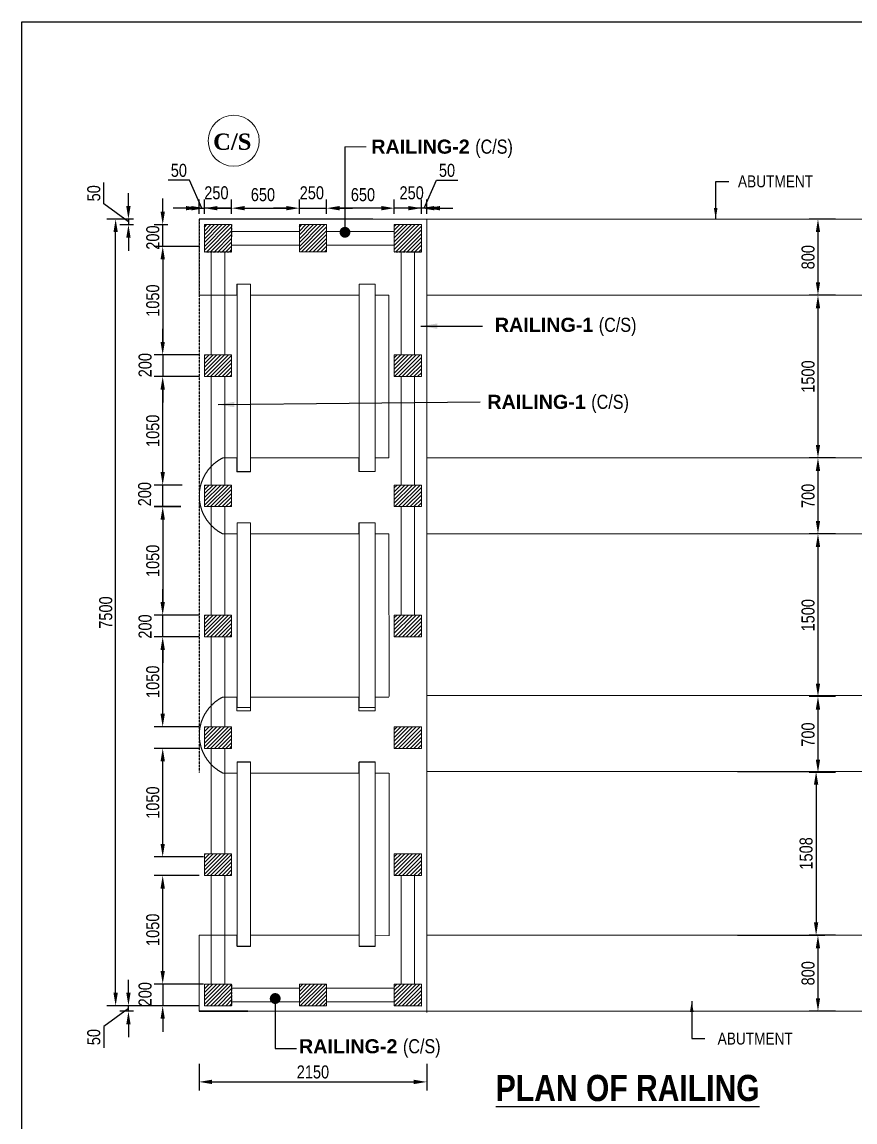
# Model space of a CAD drawing. Extents: x -119161 to 3778985, y -614964 to -70183.
# Drawn here: x 3561659 to 3569338, y -270957 to -260818 of the extents above; entities that cross this region are included whole.
import ezdxf

# ---------------------------------------------------------------- set-up
doc = ezdxf.new("R2010")
doc.units = 0
doc.header["$MEASUREMENT"] = 0
doc.linetypes.add('DASHED', pattern=[0.75, 0.5, -0.25])
doc.linetypes.add('DASHED2', pattern=[9.525, 6.35, -3.175])
doc.layers.get('0').update_dxf_attribs({"linetype": 'CONTINUOUS'})
doc.layers.get('DEFPOINTS').update_dxf_attribs({"linetype": 'CONTINUOUS'})
for name, color, linetype, lineweight in [('Dim', 7, 'CONTINUOUS', 9), ('Dimension', 8, 'CONTINUOUS', 18), ('line2', 3, 'CONTINUOUS', 30), ('Railing', 8, 'CONTINUOUS', 0)]:
    doc.layers.add(name, color=color, linetype=linetype, lineweight=lineweight)
for name, color, linetype in [('DOTTED', 240, 'DASHED2'), ('LINE', 7, 'CONTINUOUS'), ('TEXT', 10, 'CONTINUOUS')]:
    doc.layers.add(name, color=color, linetype=linetype)
doc.styles.add('1-2', font='arial.ttf')
doc.styles.add('ARIAL', font='ARIALN.TTF')
doc.styles.add('DIM', font='isocp3.shx')
doc.styles.add('SH-T2', font='arial.ttf', dxfattribs={"width": 0.8})
doc.styles.add('style1', font='times.ttf')
doc.styles.add('text', font='ARIALN.TTF', dxfattribs={"height": 1.6})
doc.dimstyles.new('dim_50', dxfattribs={"dimtxt": 100, "dimasz": 100, "dimexe": 50, "dimexo": 30, "dimgap": 30, "dimtad": 1, "dimdec": 0, "dimzin": 0, "dimdsep": 46, "dimtxsty": 'DIM', "dimcen": 0.09, "dimclrd": 5, "dimclre": 5, "dimclrt": 7, "dimadec": 0, "dimazin": 0, "dimtfac": 1, "dimtdec": 0, "dimtmove": 0, "dimatfit": 3, "dimfxl": 1, "dimtolj": 1, "dimtzin": 0, "dimarcsym": 1})
doc.dimstyles.get("Standard").update_dxf_attribs({"dimtxt": 75, "dimasz": 75, "dimexe": 60, "dimexo": 60, "dimgap": 100, "dimtad": 1, "dimdec": 0, "dimzin": 0, "dimdsep": 46, "dimtxsty": 'style1', "dimcen": 0.09, "dimclrd": 5, "dimclre": 5, "dimadec": 0, "dimazin": 0, "dimtfac": 1, "dimtdec": 0, "dimtofl": 0, "dimtmove": 0, "dimatfit": 3, "dimfxl": 1, "dimtolj": 1, "dimtzin": 0, "dimarcsym": 0})
pattern_1 = [(45, (3563340.938, -265060.954), (-17.67767, 17.67767), [])]
pattern_2 = [(45, (3563340.97, -264035.935), (-17.67767, 17.67767), [])]
pattern_3 = [(45, (3563340.97, -265235.768), (-17.67767, 17.67767), [])]
pattern_4 = [(45, (3563340.938, -268635.954), (-17.67767, 17.67767), [])]
pattern_5 = [(45, (3563340.97, -266434.59), (-17.67767, 17.67767), [])]
pattern_6 = [(45, (3563340.97, -267464.202), (-17.67767, 17.67767), [])]

# ---------------------------------------------------------------- blocks, each defined once
blk = doc.blocks.new('*D803')
at = {"layer": 'DEFPOINTS', "color": 0, "lineweight": -2}
for p in [(3569209, -262635), (3568997, -263336), (3569209, -263336)]:
    blk.add_point(p, dxfattribs=at)
at = {"layer": 'LINE', "color": 5, "lineweight": -2}
for p, q in [((3569159, -262635), (3568917, -262635)), ((3568997, -262755), (3568997, -263216)), ((3569159, -263336), (3568917, -263336))]:
    blk.add_line(p, q, dxfattribs=at)
for points in [[(3568977, -262755), (3569017, -262755), (3568997, -262635)], [(3568977, -263216), (3569017, -263216), (3568997, -263336)]]:
    blk.add_solid(points, dxfattribs=at)
at = {"layer": 'LINE', "color": 7, "insert": (3568906, -262986), "char_height": 120, "attachment_point": 5, "rotation": 90, "style": 'SH-T2'}
blk.add_mtext('\\A1;800', dxfattribs=at)
blk = doc.blocks.new('*D804')
at = {"layer": 'DEFPOINTS', "color": 0, "lineweight": -2}
for p in [(3569209, -263336), (3568997, -264836), (3569209, -264836)]:
    blk.add_point(p, dxfattribs=at)
at = {"layer": 'LINE', "color": 5, "lineweight": -2}
for p, q in [((3569159, -263336), (3568917, -263336)), ((3568997, -263456), (3568997, -264716)), ((3569159, -264836), (3568917, -264836))]:
    blk.add_line(p, q, dxfattribs=at)
for points in [[(3568977, -263456), (3569017, -263456), (3568997, -263336)], [(3568977, -264716), (3569017, -264716), (3568997, -264836)]]:
    blk.add_solid(points, dxfattribs=at)
at = {"layer": 'LINE', "color": 7, "insert": (3568906, -264086), "char_height": 120, "attachment_point": 5, "rotation": 90, "style": 'SH-T2'}
blk.add_mtext('\\A1;1500', dxfattribs=at)
blk = doc.blocks.new('*D805')
at = {"layer": 'DEFPOINTS', "color": 0, "lineweight": -2}
for p in [(3569209, -264836), (3568997, -265536), (3569209, -265536)]:
    blk.add_point(p, dxfattribs=at)
at = {"layer": 'LINE', "color": 5, "lineweight": -2}
for p, q in [((3569159, -264836), (3568917, -264836)), ((3568997, -264956), (3568997, -265416)), ((3569159, -265536), (3568917, -265536))]:
    blk.add_line(p, q, dxfattribs=at)
for points in [[(3568977, -264956), (3569017, -264956), (3568997, -264836)], [(3568977, -265416), (3569017, -265416), (3568997, -265536)]]:
    blk.add_solid(points, dxfattribs=at)
at = {"layer": 'LINE', "color": 7, "insert": (3568906, -265186), "char_height": 120, "attachment_point": 5, "rotation": 90, "style": 'SH-T2'}
blk.add_mtext('\\A1;700', dxfattribs=at)
blk = doc.blocks.new('*D806')
at = {"layer": 'DEFPOINTS', "color": 0, "lineweight": -2}
for p in [(3569209, -265536), (3568997, -267036), (3569209, -267036)]:
    blk.add_point(p, dxfattribs=at)
at = {"layer": 'LINE', "color": 5, "lineweight": -2}
for p, q in [((3569159, -265536), (3568917, -265536)), ((3568997, -265656), (3568997, -266916)), ((3569159, -267036), (3568917, -267036))]:
    blk.add_line(p, q, dxfattribs=at)
for points in [[(3568977, -265656), (3569017, -265656), (3568997, -265536)], [(3568977, -266916), (3569017, -266916), (3568997, -267036)]]:
    blk.add_solid(points, dxfattribs=at)
at = {"layer": 'LINE', "color": 7, "insert": (3568906, -266286), "char_height": 120, "attachment_point": 5, "rotation": 90, "style": 'SH-T2'}
blk.add_mtext('\\A1;1500', dxfattribs=at)
blk = doc.blocks.new('*D807')
at = {"layer": 'DEFPOINTS', "color": 0, "lineweight": -2}
for p in [(3569209, -267036), (3568997, -267736), (3569209, -267736)]:
    blk.add_point(p, dxfattribs=at)
at = {"layer": 'LINE', "color": 5, "lineweight": -2}
for p, q in [((3569159, -267036), (3568917, -267036)), ((3568997, -267156), (3568997, -267616)), ((3569159, -267736), (3568917, -267736))]:
    blk.add_line(p, q, dxfattribs=at)
for points in [[(3568977, -267156), (3569017, -267156), (3568997, -267036)], [(3568977, -267616), (3569017, -267616), (3568997, -267736)]]:
    blk.add_solid(points, dxfattribs=at)
at = {"layer": 'LINE', "color": 7, "insert": (3568906, -267386), "char_height": 120, "attachment_point": 5, "rotation": 90, "style": 'SH-T2'}
blk.add_mtext('\\A1;700', dxfattribs=at)
blk = doc.blocks.new('_Dot')
at = {"color": 0, "linetype": 'ByBlock', "lineweight": -2}
blk.add_line((-0.5, 0), (-1, 0), dxfattribs=at)
at = {"color": 0, "linetype": 'ByBlock', "const_width": 0.5}
blk.add_lwpolyline([(-0.25, 0, 1), (0.25, 0, 1)], format="xyb", close=True, dxfattribs=at)
blk = doc.blocks.new('*D808')
at = {"layer": 'DEFPOINTS', "color": 0, "lineweight": -2}
for p in [(3562956, -264086), (3563341, -264086), (3563174, -265086)]:
    blk.add_point(p, dxfattribs=at)
at = {"layer": 'LINE', "color": 5, "lineweight": -2}
for p, q in [((3563291, -264086), (3562876, -264086)), ((3562956, -264966), (3562956, -264206)), ((3563124, -265086), (3562876, -265086))]:
    blk.add_line(p, q, dxfattribs=at)
for points in [[(3562936, -264206), (3562976, -264206), (3562956, -264086)], [(3562936, -264966), (3562976, -264966), (3562956, -265086)]]:
    blk.add_solid(points, dxfattribs=at)
at = {"layer": 'LINE', "color": 7, "insert": (3562865, -264586), "char_height": 120, "attachment_point": 5, "rotation": 90, "style": 'SH-T2'}
blk.add_mtext('\\A1;1050', dxfattribs=at)
blk = doc.blocks.new('*D809')
at = {"layer": 'DEFPOINTS', "color": 0, "lineweight": -2}
for p in [(3562640, -262686), (3562737, -262635), (3562737, -262686)]:
    blk.add_point(p, dxfattribs=at)
at = {"layer": 'LINE', "color": 5, "lineweight": -2}
for p, q in [((3562413, -262495), (3562413, -262298)), ((3562640, -262515), (3562640, -262395)), ((3562640, -262660), (3562413, -262495)), ((3562687, -262635), (3562560, -262635)), ((3562687, -262686), (3562560, -262686)), ((3562640, -262635), (3562640, -262686)), ((3562640, -262635), (3562640, -262686)), ((3562640, -262806), (3562640, -262926))]:
    blk.add_line(p, q, dxfattribs=at)
for points in [[(3562620, -262515), (3562660, -262515), (3562640, -262635)], [(3562620, -262806), (3562660, -262806), (3562640, -262686)]]:
    blk.add_solid(points, dxfattribs=at)
at = {"layer": 'LINE', "color": 7, "insert": (3562321, -262397), "char_height": 120, "attachment_point": 5, "rotation": 90, "style": 'SH-T2'}
blk.add_mtext('\\A1;50', dxfattribs=at)
blk = doc.blocks.new('*D810')
at = {"layer": 'DEFPOINTS', "color": 0, "lineweight": -2}
for p in [(3562956, -265086), (3563185, -265086), (3563173, -265286)]:
    blk.add_point(p, dxfattribs=at)
at = {"layer": 'LINE', "color": 5, "lineweight": -2}
for p, q in [((3562956, -264966), (3562956, -264846)), ((3563135, -265086), (3562876, -265086)), ((3562956, -265286), (3562956, -265086)), ((3563123, -265286), (3562876, -265286)), ((3562956, -265406), (3562956, -265526))]:
    blk.add_line(p, q, dxfattribs=at)
for points in [[(3562936, -264966), (3562976, -264966), (3562956, -265086)], [(3562936, -265406), (3562976, -265406), (3562956, -265286)]]:
    blk.add_solid(points, dxfattribs=at)
at = {"layer": 'LINE', "color": 7, "insert": (3562790, -265170), "char_height": 120, "attachment_point": 5, "rotation": 90, "style": 'SH-T2'}
blk.add_mtext('\\A1;200', dxfattribs=at)
blk = doc.blocks.new('*D811')
at = {"layer": 'DEFPOINTS', "color": 0, "lineweight": -2}
for p in [(3563341, -262886), (3562956, -263886), (3563341, -263886)]:
    blk.add_point(p, dxfattribs=at)
at = {"layer": 'LINE', "color": 5, "lineweight": -2}
for p, q in [((3563291, -262886), (3562876, -262886)), ((3562956, -263006), (3562956, -263766)), ((3563291, -263886), (3562876, -263886))]:
    blk.add_line(p, q, dxfattribs=at)
for points in [[(3562936, -263006), (3562976, -263006), (3562956, -262886)], [(3562936, -263766), (3562976, -263766), (3562956, -263886)]]:
    blk.add_solid(points, dxfattribs=at)
at = {"layer": 'LINE', "color": 7, "insert": (3562865, -263386), "char_height": 120, "attachment_point": 5, "rotation": 90, "style": 'SH-T2'}
blk.add_mtext('\\A1;1050', dxfattribs=at)
blk = doc.blocks.new('*D855')
at = {"layer": 'DEFPOINTS', "color": 0, "lineweight": -2}
for p in [(3563291, -270370), (3565391, -270370), (3565391, -270587)]:
    blk.add_point(p, dxfattribs=at)
at = {"layer": 'LINE', "color": 5, "lineweight": -2}
for p, q in [((3563291, -270420), (3563291, -270667)), ((3565391, -270420), (3565391, -270667)), ((3563411, -270587), (3565271, -270587))]:
    blk.add_line(p, q, dxfattribs=at)
for points in [[(3563411, -270567), (3563411, -270607), (3563291, -270587)], [(3565271, -270567), (3565271, -270607), (3565391, -270587)]]:
    blk.add_solid(points, dxfattribs=at)
at = {"layer": 'LINE', "color": 7, "insert": (3564341, -270496), "char_height": 120, "attachment_point": 5, "style": 'SH-T2'}
blk.add_mtext('\\A1;2150', dxfattribs=at)
blk = doc.blocks.new('*D863')
at = {"layer": 'DEFPOINTS', "color": 0, "lineweight": -2}
for p in [(3563341, -262534), (3563291, -262636), (3563341, -262635)]:
    blk.add_point(p, dxfattribs=at)
at = {"layer": 'LINE', "color": 5, "lineweight": -2}
for p, q in [((3563203, -262277), (3563006, -262277)), ((3563316, -262534), (3563203, -262277)), ((3563291, -262586), (3563291, -262454)), ((3563341, -262585), (3563341, -262454)), ((3563171, -262534), (3563051, -262534)), ((3563291, -262534), (3563341, -262534)), ((3563291, -262534), (3563341, -262534)), ((3563461, -262534), (3563581, -262534))]:
    blk.add_line(p, q, dxfattribs=at)
for points in [[(3563171, -262514), (3563171, -262554), (3563291, -262534)], [(3563461, -262514), (3563461, -262554), (3563341, -262534)]]:
    blk.add_solid(points, dxfattribs=at)
at = {"layer": 'LINE', "color": 7, "insert": (3563105, -262186), "char_height": 120, "attachment_point": 5, "style": 'SH-T2'}
blk.add_mtext('\\A1;50', dxfattribs=at)
blk = doc.blocks.new('*D864')
at = {"layer": 'DEFPOINTS', "color": 0, "lineweight": -2}
for p in [(3563173, -263886), (3562956, -264086), (3563185, -264086)]:
    blk.add_point(p, dxfattribs=at)
at = {"layer": 'LINE', "color": 5, "lineweight": -2}
for p, q in [((3562956, -263766), (3562956, -263646)), ((3563123, -263886), (3562876, -263886)), ((3562956, -263886), (3562956, -264086)), ((3563135, -264086), (3562876, -264086)), ((3562956, -264206), (3562956, -264326))]:
    blk.add_line(p, q, dxfattribs=at)
for points in [[(3562936, -263766), (3562976, -263766), (3562956, -263886)], [(3562936, -264206), (3562976, -264206), (3562956, -264086)]]:
    blk.add_solid(points, dxfattribs=at)
at = {"layer": 'LINE', "color": 7, "insert": (3562794, -263981), "char_height": 120, "attachment_point": 5, "rotation": 90, "style": 'SH-T2'}
blk.add_mtext('\\A1;200', dxfattribs=at)
blk = doc.blocks.new('*D865')
at = {"layer": 'DEFPOINTS', "color": 0, "lineweight": -2}
for p in [(3563174, -265285), (3562956, -266285), (3563341, -266285)]:
    blk.add_point(p, dxfattribs=at)
at = {"layer": 'LINE', "color": 5, "lineweight": -2}
for p, q in [((3563124, -265285), (3562876, -265285)), ((3562956, -265405), (3562956, -266165)), ((3563291, -266285), (3562876, -266285))]:
    blk.add_line(p, q, dxfattribs=at)
for points in [[(3562936, -265405), (3562976, -265405), (3562956, -265285)], [(3562936, -266165), (3562976, -266165), (3562956, -266285)]]:
    blk.add_solid(points, dxfattribs=at)
at = {"layer": 'LINE', "color": 7, "insert": (3562865, -265785), "char_height": 120, "attachment_point": 5, "rotation": 90, "style": 'SH-T2'}
blk.add_mtext('\\A1;1050', dxfattribs=at)
blk = doc.blocks.new('*D866')
at = {"layer": 'DEFPOINTS', "color": 0, "lineweight": -2}
for p in [(3562956, -268685), (3563341, -268685), (3563382, -269685)]:
    blk.add_point(p, dxfattribs=at)
at = {"layer": 'LINE', "color": 5, "lineweight": -2}
for p, q in [((3563291, -268685), (3562876, -268685)), ((3562956, -269565), (3562956, -268805)), ((3563332, -269685), (3562876, -269685))]:
    blk.add_line(p, q, dxfattribs=at)
for points in [[(3562936, -268805), (3562976, -268805), (3562956, -268685)], [(3562936, -269565), (3562976, -269565), (3562956, -269685)]]:
    blk.add_solid(points, dxfattribs=at)
at = {"layer": 'LINE', "color": 7, "insert": (3562865, -269185), "char_height": 120, "attachment_point": 5, "rotation": 90, "style": 'SH-T2'}
blk.add_mtext('\\A1;1050', dxfattribs=at)
blk = doc.blocks.new('*D867')
at = {"layer": 'DEFPOINTS', "color": 0, "lineweight": -2}
for p in [(3562956, -266285), (3563185, -266285), (3563173, -266485)]:
    blk.add_point(p, dxfattribs=at)
at = {"layer": 'LINE', "color": 5, "lineweight": -2}
for p, q in [((3562956, -266165), (3562956, -266045)), ((3563135, -266285), (3562876, -266285)), ((3562956, -266485), (3562956, -266285)), ((3563123, -266485), (3562876, -266485)), ((3562956, -266605), (3562956, -266725))]:
    blk.add_line(p, q, dxfattribs=at)
for points in [[(3562936, -266165), (3562976, -266165), (3562956, -266285)], [(3562936, -266605), (3562976, -266605), (3562956, -266485)]]:
    blk.add_solid(points, dxfattribs=at)
at = {"layer": 'LINE', "color": 7, "insert": (3562794, -266390), "char_height": 120, "attachment_point": 5, "rotation": 90, "style": 'SH-T2'}
blk.add_mtext('\\A1;200', dxfattribs=at)
blk = doc.blocks.new('*D868')
at = {"layer": 'DEFPOINTS', "color": 0, "lineweight": -2}
for p in [(3562640, -269885), (3562737, -269885), (3562737, -269936)]:
    blk.add_point(p, dxfattribs=at)
at = {"layer": 'LINE', "color": 5, "lineweight": -2}
for p, q in [((3562640, -269765), (3562640, -269645)), ((3562687, -269885), (3562560, -269885)), ((3562640, -269936), (3562640, -269885)), ((3562640, -269936), (3562640, -269885)), ((3562640, -269910), (3562413, -270076)), ((3562687, -269936), (3562560, -269936)), ((3562413, -270076), (3562413, -270273)), ((3562640, -270056), (3562640, -270176))]:
    blk.add_line(p, q, dxfattribs=at)
for points in [[(3562620, -269765), (3562660, -269765), (3562640, -269885)], [(3562620, -270056), (3562660, -270056), (3562640, -269936)]]:
    blk.add_solid(points, dxfattribs=at)
at = {"layer": 'LINE', "color": 7, "insert": (3562321, -270174), "char_height": 120, "attachment_point": 5, "rotation": 90, "style": 'SH-T2'}
blk.add_mtext('\\A1;50', dxfattribs=at)
blk = doc.blocks.new('*D869')
at = {"layer": 'DEFPOINTS', "color": 0, "lineweight": -2}
for p in [(3563341, -262534), (3563341, -262635), (3563591, -262636)]:
    blk.add_point(p, dxfattribs=at)
at = {"layer": 'LINE', "color": 5, "lineweight": -2}
for p, q in [((3563341, -262585), (3563341, -262454)), ((3563591, -262586), (3563591, -262454)), ((3563221, -262534), (3563101, -262534)), ((3563591, -262534), (3563341, -262534)), ((3563711, -262534), (3563831, -262534))]:
    blk.add_line(p, q, dxfattribs=at)
for points in [[(3563221, -262514), (3563221, -262554), (3563341, -262534)], [(3563711, -262514), (3563711, -262554), (3563591, -262534)]]:
    blk.add_solid(points, dxfattribs=at)
at = {"layer": 'LINE', "color": 7, "insert": (3563451, -262393), "char_height": 120, "attachment_point": 5, "style": 'SH-T2'}
blk.add_mtext('\\A1;250', dxfattribs=at)
blk = doc.blocks.new('*D870')
at = {"layer": 'DEFPOINTS', "color": 0, "lineweight": -2}
for p in [(3564216, -262534), (3563591, -262636), (3564216, -262636)]:
    blk.add_point(p, dxfattribs=at)
at = {"layer": 'LINE', "color": 5, "lineweight": -2}
for p, q in [((3563591, -262586), (3563591, -262454)), ((3564216, -262586), (3564216, -262454)), ((3563711, -262534), (3564096, -262534))]:
    blk.add_line(p, q, dxfattribs=at)
for points in [[(3563711, -262514), (3563711, -262554), (3563591, -262534)], [(3564096, -262514), (3564096, -262554), (3564216, -262534)]]:
    blk.add_solid(points, dxfattribs=at)
at = {"layer": 'LINE', "color": 7, "insert": (3563880, -262410), "char_height": 120, "attachment_point": 5, "style": 'SH-T2'}
blk.add_mtext('\\A1;650', dxfattribs=at)
blk = doc.blocks.new('*D871')
at = {"layer": 'DEFPOINTS', "color": 0, "lineweight": -2}
for p in [(3564466, -262534), (3564216, -262636), (3564466, -262636)]:
    blk.add_point(p, dxfattribs=at)
at = {"layer": 'LINE', "color": 5, "lineweight": -2}
for p, q in [((3564216, -262586), (3564216, -262454)), ((3564466, -262586), (3564466, -262454)), ((3564096, -262534), (3563976, -262534)), ((3564216, -262534), (3564466, -262534)), ((3564586, -262534), (3564706, -262534))]:
    blk.add_line(p, q, dxfattribs=at)
for points in [[(3564096, -262514), (3564096, -262554), (3564216, -262534)], [(3564586, -262514), (3564586, -262554), (3564466, -262534)]]:
    blk.add_solid(points, dxfattribs=at)
at = {"layer": 'LINE', "color": 7, "insert": (3564331, -262393), "char_height": 120, "attachment_point": 5, "style": 'SH-T2'}
blk.add_mtext('\\A1;250', dxfattribs=at)
blk = doc.blocks.new('*D872')
at = {"layer": 'DEFPOINTS', "color": 0, "lineweight": -2}
for p in [(3564466, -262534), (3564466, -262635), (3565091, -262636)]:
    blk.add_point(p, dxfattribs=at)
at = {"layer": 'LINE', "color": 5, "lineweight": -2}
for p, q in [((3564466, -262585), (3564466, -262454)), ((3565091, -262586), (3565091, -262454)), ((3564971, -262534), (3564586, -262534))]:
    blk.add_line(p, q, dxfattribs=at)
for points in [[(3564586, -262514), (3564586, -262554), (3564466, -262534)], [(3564971, -262514), (3564971, -262554), (3565091, -262534)]]:
    blk.add_solid(points, dxfattribs=at)
at = {"layer": 'LINE', "color": 7, "insert": (3564802, -262410), "char_height": 120, "attachment_point": 5, "style": 'SH-T2'}
blk.add_mtext('\\A1;650', dxfattribs=at)
blk = doc.blocks.new('*D873')
at = {"layer": 'DEFPOINTS', "color": 0, "lineweight": -2}
for p in [(3565091, -262534), (3565091, -262636), (3565341, -262636)]:
    blk.add_point(p, dxfattribs=at)
at = {"layer": 'LINE', "color": 5, "lineweight": -2}
for p, q in [((3565091, -262586), (3565091, -262454)), ((3565341, -262586), (3565341, -262454)), ((3564971, -262534), (3564851, -262534)), ((3565341, -262534), (3565091, -262534)), ((3565461, -262534), (3565581, -262534))]:
    blk.add_line(p, q, dxfattribs=at)
for points in [[(3564971, -262514), (3564971, -262554), (3565091, -262534)], [(3565461, -262514), (3565461, -262554), (3565341, -262534)]]:
    blk.add_solid(points, dxfattribs=at)
at = {"layer": 'LINE', "color": 7, "insert": (3565251, -262393), "char_height": 120, "attachment_point": 5, "style": 'SH-T2'}
blk.add_mtext('\\A1;250', dxfattribs=at)
blk = doc.blocks.new('*D874')
at = {"layer": 'DEFPOINTS', "color": 0, "lineweight": -2}
for p in [(3565341, -262534), (3565341, -262635), (3565391, -262636)]:
    blk.add_point(p, dxfattribs=at)
at = {"layer": 'LINE', "color": 5, "lineweight": -2}
for p, q in [((3565366, -262534), (3565479, -262277)), ((3565479, -262277), (3565676, -262277)), ((3565341, -262585), (3565341, -262454)), ((3565391, -262586), (3565391, -262454)), ((3565221, -262534), (3565101, -262534)), ((3565391, -262534), (3565341, -262534)), ((3565391, -262534), (3565341, -262534)), ((3565511, -262534), (3565631, -262534))]:
    blk.add_line(p, q, dxfattribs=at)
for points in [[(3565221, -262514), (3565221, -262554), (3565341, -262534)], [(3565511, -262514), (3565511, -262554), (3565391, -262534)]]:
    blk.add_solid(points, dxfattribs=at)
at = {"layer": 'LINE', "color": 7, "insert": (3565577, -262186), "char_height": 120, "attachment_point": 5, "style": 'SH-T2'}
blk.add_mtext('\\A1;50', dxfattribs=at)
blk = doc.blocks.new('*D889')
at = {"layer": 'DEFPOINTS', "color": 0, "lineweight": -2}
for p in [(3562956, -262686), (3563053, -262686), (3563053, -262886)]:
    blk.add_point(p, dxfattribs=at)
at = {"layer": 'LINE', "color": 5, "lineweight": -2}
for p, q in [((3562956, -262566), (3562956, -262446)), ((3563003, -262686), (3562876, -262686)), ((3562956, -262886), (3562956, -262686)), ((3563003, -262886), (3562876, -262886)), ((3562956, -263006), (3562956, -263126))]:
    blk.add_line(p, q, dxfattribs=at)
for points in [[(3562936, -262566), (3562976, -262566), (3562956, -262686)], [(3562936, -263006), (3562976, -263006), (3562956, -262886)]]:
    blk.add_solid(points, dxfattribs=at)
at = {"layer": 'LINE', "color": 7, "insert": (3562865, -262805), "char_height": 120, "attachment_point": 5, "rotation": 90, "style": 'SH-T2'}
blk.add_mtext('\\A1;200', dxfattribs=at)
blk = doc.blocks.new('*D890')
at = {"layer": 'DEFPOINTS', "color": 0, "lineweight": -2}
for p in [(3563173, -269685), (3562956, -269885), (3563185, -269885)]:
    blk.add_point(p, dxfattribs=at)
at = {"layer": 'LINE', "color": 5, "lineweight": -2}
for p, q in [((3562956, -269565), (3562956, -269445)), ((3563123, -269685), (3562876, -269685)), ((3562956, -269685), (3562956, -269885)), ((3563135, -269885), (3562876, -269885)), ((3562956, -270005), (3562956, -270125))]:
    blk.add_line(p, q, dxfattribs=at)
for points in [[(3562936, -269565), (3562976, -269565), (3562956, -269685)], [(3562936, -270005), (3562976, -270005), (3562956, -269885)]]:
    blk.add_solid(points, dxfattribs=at)
at = {"layer": 'LINE', "color": 7, "insert": (3562794, -269779), "char_height": 120, "attachment_point": 5, "rotation": 90, "style": 'SH-T2'}
blk.add_mtext('\\A1;200', dxfattribs=at)
blk = doc.blocks.new('*D894')
at = {"layer": 'DEFPOINTS', "color": 0, "lineweight": -2}
for p in [(3562522, -262635), (3562640, -262635), (3563341, -269886)]:
    blk.add_point(p, dxfattribs=at)
at = {"layer": 'LINE', "color": 5, "lineweight": -2}
for p, q in [((3562590, -262635), (3562442, -262635)), ((3562522, -269766), (3562522, -262755)), ((3563291, -269886), (3562442, -269886))]:
    blk.add_line(p, q, dxfattribs=at)
for points in [[(3562502, -262755), (3562542, -262755), (3562522, -262635)], [(3562502, -269766), (3562542, -269766), (3562522, -269886)]]:
    blk.add_solid(points, dxfattribs=at)
at = {"layer": 'LINE', "color": 7, "insert": (3562431, -266261), "char_height": 120, "attachment_point": 5, "rotation": 90, "style": 'SH-T2'}
blk.add_mtext('\\A1;7500', dxfattribs=at)
blk = doc.blocks.new('*D895')
at = {"layer": 'DEFPOINTS', "color": 0, "lineweight": -2}
for p in [(3568204, -267727, 0), (3568204, -269236, 0), (3568980, -269236)]:
    blk.add_point(p, dxfattribs=at)
at = {"layer": 'LINE', "color": 5, "lineweight": -2}
for p, q in [((3568254, -267727), (3569060, -267727)), ((3568980, -267847), (3568980, -269116)), ((3568254, -269236), (3569060, -269236))]:
    blk.add_line(p, q, dxfattribs=at)
for points in [[(3568960, -267847), (3569000, -267847), (3568980, -267727)], [(3568960, -269116), (3569000, -269116), (3568980, -269236)]]:
    blk.add_solid(points, dxfattribs=at)
at = {"layer": 'LINE', "color": 7, "insert": (3568888, -268481), "char_height": 120, "attachment_point": 5, "rotation": 90, "style": 'SH-T2'}
blk.add_mtext('\\A1;1508', dxfattribs=at)
blk = doc.blocks.new('*D896')
at = {"layer": 'DEFPOINTS', "color": 0, "lineweight": -2}
for p in [(3562956, -267513), (3563341, -267513), (3563382, -268513)]:
    blk.add_point(p, dxfattribs=at)
at = {"layer": 'LINE', "color": 5, "lineweight": -2}
for p, q in [((3563291, -267513), (3562876, -267513)), ((3562956, -268393), (3562956, -267633)), ((3563332, -268513), (3562876, -268513))]:
    blk.add_line(p, q, dxfattribs=at)
for points in [[(3562936, -267633), (3562976, -267633), (3562956, -267513)], [(3562936, -268393), (3562976, -268393), (3562956, -268513)]]:
    blk.add_solid(points, dxfattribs=at)
at = {"layer": 'LINE', "color": 7, "insert": (3562865, -268013), "char_height": 120, "attachment_point": 5, "rotation": 90, "style": 'SH-T2'}
blk.add_mtext('\\A1;1050', dxfattribs=at)
blk = doc.blocks.new('*D897')
at = {"layer": 'DEFPOINTS', "color": 0, "lineweight": -2}
for p in [(3562956, -266484), (3563341, -266484), (3563341, -267314)]:
    blk.add_point(p, dxfattribs=at)
at = {"layer": 'LINE', "color": 5, "lineweight": -2}
for p, q in [((3563291, -266484), (3562876, -266484)), ((3562956, -267194), (3562956, -266604)), ((3563291, -267314), (3562876, -267314))]:
    blk.add_line(p, q, dxfattribs=at)
for points in [[(3562936, -266604), (3562976, -266604), (3562956, -266484)], [(3562936, -267194), (3562976, -267194), (3562956, -267314)]]:
    blk.add_solid(points, dxfattribs=at)
at = {"layer": 'LINE', "color": 7, "insert": (3562865, -266899), "char_height": 120, "attachment_point": 5, "rotation": 90, "style": 'SH-T2'}
blk.add_mtext('\\A1;1050', dxfattribs=at)
blk = doc.blocks.new('*D898')
at = {"layer": 'DEFPOINTS', "color": 0, "lineweight": -2}
for p in [(3569209, -269236), (3568997, -269936), (3569209, -269936)]:
    blk.add_point(p, dxfattribs=at)
at = {"layer": 'LINE', "color": 5, "lineweight": -2}
for p, q in [((3569159, -269236), (3568917, -269236)), ((3568997, -269356), (3568997, -269816)), ((3569159, -269936), (3568917, -269936))]:
    blk.add_line(p, q, dxfattribs=at)
for points in [[(3568977, -269356), (3569017, -269356), (3568997, -269236)], [(3568977, -269816), (3569017, -269816), (3568997, -269936)]]:
    blk.add_solid(points, dxfattribs=at)
at = {"layer": 'LINE', "color": 7, "insert": (3568906, -269586), "char_height": 120, "attachment_point": 5, "rotation": 90, "style": 'SH-T2'}
blk.add_mtext('\\A1;800', dxfattribs=at)

msp = doc.modelspace()

# ---------------------------------------------------------------- hatches: boundary and pattern name
at = {"layer": 'LINE'}
h = msp.add_hatch(dxfattribs=at)
h.set_pattern_fill('ANSI31', color=5, scale=200, style=0)
h.set_pattern_definition([(45, (3563365.97, -262860.935), (-17.6777, 17.6777), [])])
h.paths.add_polyline_path([(3563341, -262935.9), (3563591, -262935.9), (3563591, -262685.9), (3563341, -262685.9)])
h = msp.add_hatch(dxfattribs=at)
h.set_pattern_fill('ANSI31', color=5, scale=200, style=0)
h.set_pattern_definition([(45, (3564240.97, -262860.935), (-17.6777, 17.6777), [])])
h.paths.add_polyline_path([(3564216, -262935.9), (3564466, -262935.9), (3564466, -262685.9), (3564216, -262685.9)])
h = msp.add_hatch(dxfattribs=at)
h.set_pattern_fill('ANSI31', color=5, scale=200, style=0)
h.set_pattern_definition([(45, (3563340.97, -262860.935), (-17.67767, 17.67767), [])])
h.paths.add_polyline_path([(3565091, -262685.9), (3565091, -262935.9), (3565341, -262935.9), (3565341, -262685.9)])
h = msp.add_hatch(dxfattribs=at)
h.set_pattern_fill('ANSI31', color=5, scale=200, style=0)
h.set_pattern_definition(pattern_2)
h.paths.add_polyline_path([(3563591, -264085.9), (3563591, -263885.9), (3563341, -263885.9), (3563341, -264085.9)])
h = msp.add_hatch(dxfattribs=at)
h.set_pattern_fill('ANSI31', color=5, scale=200, style=0)
h.set_pattern_definition(pattern_2)
h.paths.add_polyline_path([(3565091, -263885.9), (3565091, -264085.9), (3565341, -264085.9), (3565341, -263885.9)])
h = msp.add_hatch(dxfattribs=at)
h.set_pattern_fill('ANSI31', color=5, scale=200, style=0)
h.set_pattern_definition(pattern_3)
h.paths.add_polyline_path([(3563591, -265284.8), (3563591, -265085.9), (3563341, -265085.9), (3563341, -265284.8)])
h = msp.add_hatch(dxfattribs=at)
h.set_pattern_fill('ANSI31', color=5, scale=200, style=0)
h.set_pattern_definition(pattern_3)
h.paths.add_polyline_path([(3565091, -265085.9), (3565091, -265284.8), (3565341, -265284.8), (3565341, -265085.9)])
h = msp.add_hatch(dxfattribs=at)
h.set_pattern_fill('ANSI31', color=5, scale=200, style=0)
h.set_pattern_definition(pattern_5)
h.paths.add_polyline_path([(3563591, -266483.6), (3563591, -266284.8), (3563341, -266284.8), (3563341, -266483.6)])
h = msp.add_hatch(dxfattribs=at)
h.set_pattern_fill('ANSI31', color=5, scale=200, style=0)
h.set_pattern_definition(pattern_5)
h.paths.add_polyline_path([(3565091, -266284.8), (3565091, -266483.6), (3565341, -266483.6), (3565341, -266284.8)])
h = msp.add_hatch(dxfattribs=at)
h.set_pattern_fill('ANSI31', color=5, scale=200, style=0)
h.set_pattern_definition(pattern_6)
h.paths.add_polyline_path([(3563591, -267513.2), (3563591, -267314.4), (3563341, -267314.4), (3563341, -267513.2)])
h = msp.add_hatch(dxfattribs=at)
h.set_pattern_fill('ANSI31', color=5, scale=200, style=0)
h.set_pattern_definition(pattern_6)
h.paths.add_polyline_path([(3565091, -267314.4), (3565091, -267513.2), (3565341, -267513.2), (3565341, -267314.4)])
h = msp.add_hatch(dxfattribs=at)
h.set_pattern_fill('ANSI31', color=5, scale=200, style=0)
h.set_pattern_definition(pattern_4)
h.paths.add_polyline_path([(3563590.9, -268684.8), (3563590.9, -268484.8), (3563340.9, -268484.8), (3563340.9, -268684.8)])
h = msp.add_hatch(dxfattribs=at)
h.set_pattern_fill('ANSI31', color=5, scale=200, style=0)
h.set_pattern_definition(pattern_4)
h.paths.add_polyline_path([(3565090.9, -268484.8), (3565090.9, -268684.8), (3565340.9, -268684.8), (3565340.9, -268484.8)])
h = msp.add_hatch(dxfattribs=at)
h.set_pattern_fill('ANSI31', color=5, scale=200, style=0)
h.set_pattern_definition(pattern_1)
h.paths.add_polyline_path([(3563590.9, -269885.6), (3563590.9, -269685.6), (3563340.9, -269685.6), (3563340.9, -269885.6)])
h = msp.add_hatch(dxfattribs=at)
h.set_pattern_fill('ANSI31', color=5, scale=200, style=0)
h.set_pattern_definition([(45, (3564240.938, -265060.954), (-17.67767, 17.67767), [])])
h.paths.add_polyline_path([(3564215.9, -269885.6), (3564465.9, -269885.6), (3564465.9, -269685.6), (3564215.9, -269685.6)])
h = msp.add_hatch(dxfattribs=at)
h.set_pattern_fill('ANSI31', color=5, scale=200, style=0)
h.set_pattern_definition(pattern_1)
h.paths.add_polyline_path([(3565090.9, -269685.6), (3565090.9, -269885.6), (3565340.9, -269885.6), (3565340.9, -269685.6)])

# ---------------------------------------------------------------- linework, layer by layer
at = {"color": 5, "linetype": 'DASHED'}
for p, q in [((3563291, -262635.9), (3563291.1, -267735.6)), ((3563591, -262685.9), (3563591, -262810.9)), ((3563341, -262935.9), (3563591, -262935.9)), ((3563341, -262935.9), (3563466, -262935.9)), ((3565091, -262935.9), (3565341, -262935.9)), ((3565216, -262935.9), (3565341, -262935.9)), ((3563590.9, -269685.6), (3563590.9, -269885.2))]:
    msp.add_line(p, q, dxfattribs=at)
at = {"color": 7, "elevation": 0}
msp.add_lwpolyline([(3564893.1, -262635.4), (3563291, -262635.4)], dxfattribs=at)
at = {"linetype": 'DASHED', "lineweight": 9, "ltscale": 3, "elevation": 0}
for points in [[(3563591, -262935.9), (3563341, -262935.9), (3563341, -262685.9), (3563591, -262685.9)], [(3564466, -262935.9), (3564216, -262935.9), (3564216, -262685.9), (3564466, -262685.9)], [(3565091, -262935.9), (3565341, -262935.9), (3565341, -262685.9), (3565091, -262685.9)], [(3563591, -264085.9), (3563341, -264085.9), (3563341, -263885.9), (3563591, -263885.9)], [(3565091, -264085.9), (3565341, -264085.9), (3565341, -263885.9), (3565091, -263885.9)], [(3563591, -265284.8), (3563341, -265284.8), (3563341, -265085.9), (3563591, -265085.9)], [(3565091, -265284.8), (3565341, -265284.8), (3565341, -265085.9), (3565091, -265085.9)], [(3563591, -266483.6), (3563341, -266483.6), (3563341, -266284.8), (3563591, -266284.8)], [(3565091, -266483.6), (3565341, -266483.6), (3565341, -266284.8), (3565091, -266284.8)], [(3563591, -267513.2), (3563341, -267513.2), (3563341, -267314.4), (3563591, -267314.4)], [(3565091, -267513.2), (3565341, -267513.2), (3565341, -267314.4), (3565091, -267314.4)], [(3563590.9, -268684.8), (3563340.9, -268684.8), (3563340.9, -268484.8), (3563590.9, -268484.8)], [(3565090.9, -268684.8), (3565340.9, -268684.8), (3565340.9, -268484.8), (3565090.9, -268484.8)], [(3563590.9, -269685.6), (3563340.9, -269685.6), (3563340.9, -269885.6), (3563590.9, -269885.6)], [(3564465.9, -269685.6), (3564215.9, -269685.6), (3564215.9, -269885.6), (3564465.9, -269885.6)], [(3565090.9, -269685.6), (3565340.9, -269685.6), (3565340.9, -269885.6), (3565090.9, -269885.6)]]:
    msp.add_lwpolyline(points, close=True, dxfattribs=at)
at = {"layer": 'Dim', "linetype": 'DASHED', "lineweight": 9, "ltscale": 3, "elevation": 0}
msp.add_lwpolyline([(3564636.3, -262656.3), (3564636.3, -261968.1), (3564832.7, -261968.1)], dxfattribs=at)
at = {"layer": 'Dim', "color": 7, "ltscale": 500, "elevation": 0}
for points in [[(3564216, -262748.4), (3563591, -262748.4)], [(3564466, -262748.4), (3565091, -262748.4)], [(3564216, -262873.4), (3563591, -262873.4)], [(3564466, -262873.4), (3565091, -262873.4)], [(3563403.5, -262935.9), (3563403.5, -263885.9)], [(3563528.5, -262935.9), (3563528.5, -263885.9)], [(3565153.5, -263885.9), (3565153.5, -262935.9)], [(3565278.5, -263885.9), (3565278.5, -262935.9)], [(3563403.5, -264085.9), (3563403.5, -265085.9)], [(3563528.5, -264085.9), (3563528.5, -265085.9)], [(3565153.5, -265085.9), (3565153.5, -264085.9)], [(3565278.5, -265085.9), (3565278.5, -264085.9)], [(3563403.5, -265284.8), (3563403.5, -266284.8)], [(3563528.5, -265284.8), (3563528.5, -266284.8)], [(3565153.5, -266284.8), (3565153.5, -265284.8)], [(3565278.5, -266284.8), (3565278.5, -265284.8)], [(3563403.5, -266483.6), (3563403.5, -267317.9)], [(3563528.5, -266483.6), (3563528.5, -267317.9)], [(3563403.4, -267513.2), (3563403.4, -268488.3)], [(3563528.4, -267513.2), (3563528.4, -268488.3)], [(3563403.4, -268684.8), (3563403.4, -269685.6)], [(3563528.4, -268684.8), (3563528.4, -269685.6)], [(3565153.4, -269685.6), (3565153.4, -268684.8)], [(3565278.4, -269685.6), (3565278.4, -268684.8)], [(3564215.9, -269722.9), (3563590.9, -269722.9)], [(3564465.9, -269722.9), (3565090.9, -269722.9)], [(3564215.9, -269847.9), (3563590.9, -269847.9)], [(3564465.9, -269847.9), (3565090.9, -269847.9)]]:
    msp.add_lwpolyline(points, dxfattribs=at)
at = {"layer": 'Dim', "color": 0, "ltscale": 50}
msp.add_circle((3563610.5, -261912.4), 235.2, dxfattribs=at)
at = {"layer": 'DOTTED', "color": 0, "linetype": 'DASHED', "lineweight": 20, "ltscale": 1000000.0}
for p, q in [((3565391.2, -262635.5), (3571090.9, -262635.5)), ((3565391.2, -264835.5), (3571390.7, -264835.5)), ((3565391.2, -265535.5), (3571388.8, -265535.5)), ((3565391.2, -267027.1), (3571390.7, -267027.1)), ((3565391.2, -267727.1), (3571388.8, -267727.1)), ((3565391.1, -269935.6), (3571091, -269935.6)), ((3565391.1, -269935.6), (3571388.7, -269935.6))]:
    msp.add_line(p, q, dxfattribs=at)
at = {"layer": 'DOTTED', "color": 0, "linetype": 'DASHED', "lineweight": 20, "ltscale": 1000000.0, "elevation": 0}
for points in [[(3565391.2, -263335.6), (3571390.7, -263335.5)], [(3565391.1, -269235.5), (3571390.7, -269235.6)], [(3565391.2, -269235.5), (3571390.7, -269235.6)]]:
    msp.add_lwpolyline(points, dxfattribs=at)
at = {"layer": 'LINE'}
msp.add_line((3564636.3, -261968.1), (3564636.3, -262756.3), dxfattribs=at)
at = {"layer": 'LINE', "color": 8, "linetype": 'DASHED2', "lineweight": 18, "ltscale": 2000}
for p, q in [((3565391, -262635.9), (3563290.8, -262635.9)), ((3563290.8, -262635.9), (3563290.8, -263336)), ((3565391, -269946.5), (3565391, -262635.9)), ((3563640.8, -263336), (3563640.8, -263234.5)), ((3563640.8, -263234.5), (3563765.8, -263234.5)), ((3563765.8, -263234.5), (3563765.8, -263336)), ((3564765.8, -263336), (3564765.8, -263234.5)), ((3564765.8, -263234.5), (3564916, -263234.5)), ((3564916, -263234.5), (3564916, -263336)), ((3563290.8, -263336), (3563640.8, -263336)), ((3563765.8, -263336), (3564765.8, -263336)), ((3564916, -263336), (3565041, -263336)), ((3565041, -263336), (3565041.6, -264836)), ((3563640.8, -264836), (3563510.2, -264836)), ((3563640.8, -264962.7), (3563640.8, -264836)), ((3564763.8, -264836), (3563765.8, -264836)), ((3563765.8, -264836), (3563765.8, -264962.7)), ((3564763.8, -264961.9), (3564763.8, -264836)), ((3565041.6, -264836), (3564913.8, -264836)), ((3564913.8, -264836), (3564913.8, -264961.9)), ((3563765.8, -264962.7), (3563640.8, -264962.7)), ((3564913.8, -264961.9), (3564763.8, -264961.9)), ((3563641.1, -265536), (3563641.1, -265434.5)), ((3563641.1, -265434.5), (3563766.1, -265434.5)), ((3563766.1, -265434.5), (3563766.1, -265536)), ((3564763.8, -265536), (3564763.8, -265434.5)), ((3564763.8, -265434.5), (3564913.8, -265434.5)), ((3564913.8, -265434.5), (3564913.8, -265536)), ((3563509.6, -265536), (3563641.1, -265536)), ((3563766.1, -265536), (3564763.8, -265536)), ((3564913.8, -265536), (3565041.9, -265535.9)), ((3565041.9, -265535.9), (3565042.6, -267036.1)), ((3563640.8, -267040), (3563510.2, -267040)), ((3563640.8, -267166.8), (3563640.8, -267040)), ((3564763.8, -267040), (3563765.8, -267040)), ((3563765.8, -267040), (3563765.8, -267166.8)), ((3564763.8, -267166), (3564763.8, -267040)), ((3565041.6, -267040), (3564913.8, -267040)), ((3564913.8, -267040), (3564913.8, -267166)), ((3563765.8, -267166.8), (3563640.8, -267166.8)), ((3564913.8, -267166), (3564763.8, -267166)), ((3563641.1, -267740), (3563641.1, -267638.6)), ((3563641.1, -267638.6), (3563766.1, -267638.6)), ((3563766.1, -267638.6), (3563766.1, -267740)), ((3564763.8, -267740), (3564763.8, -267638.6)), ((3564763.8, -267638.6), (3564913.8, -267638.6)), ((3564913.8, -267638.6), (3564913.8, -267740)), ((3563509.6, -267740), (3563641.1, -267740)), ((3563766.1, -267740), (3564763.8, -267740)), ((3564913.8, -267740), (3565041.9, -267740)), ((3565042.9, -267740), (3565043.6, -269240.2)), ((3563290.8, -269236), (3563290.8, -269936.1)), ((3563640.8, -269236.1), (3563290.8, -269236.1)), ((3563640.8, -269336.1), (3563640.8, -269236.1)), ((3564766, -269236), (3563765.8, -269236.1)), ((3563765.8, -269236.1), (3563765.8, -269336.1)), ((3564766, -269336), (3564766, -269236)), ((3565042.6, -269236.2), (3564916, -269236)), ((3564916, -269236), (3564916, -269336)), ((3563765.8, -269336.1), (3563640.8, -269336.1)), ((3564916, -269336), (3564766, -269336)), ((3563290.8, -269936.1), (3565391, -269936))]:
    msp.add_line(p, q, dxfattribs=at)
at = {"layer": 'LINE', "color": 8, "lineweight": 18}
for p, q in [((3563641, -263335.6), (3563641, -263234.1)), ((3563641.3, -265535.5), (3563641.3, -265434.1))]:
    msp.add_line(p, q, dxfattribs=at)
at = {"layer": 'LINE', "linetype": 'DASHED2', "lineweight": 18, "ltscale": 2000}
for p, q in [((3563641.3, -265434.1), (3563766.3, -265434.1)), ((3563766.3, -265434.1), (3563766.3, -265535.5)), ((3564764, -265535.5), (3564764, -265434.1)), ((3564764, -265434.1), (3564914, -265434.1)), ((3564914, -265434.1), (3564914, -265535.5))]:
    msp.add_line(p, q, dxfattribs=at)
at = {"layer": 'LINE'}
msp.add_lwpolyline([(3590511.1, -281220.7), (3561658.8, -281220.7), (3561658.8, -260818), (3590511.1, -260818)], close=True, dxfattribs=at)
at = {"layer": 'LINE', "color": 8, "linetype": 'DASHED2', "lineweight": 18, "ltscale": 2000, "elevation": 0}
for points in [[(3563641, -263234.1), (3563766, -263234.1), (3563766, -264962.3), (3563641, -264962.3)], [(3564766, -263234.1), (3564914, -263234.1), (3564914, -264961.5), (3564766, -264961.5)], [(3563641.3, -265434.1), (3563766, -265434.1), (3563766, -267135.6), (3563641.3, -267135.6)], [(3564766.2, -267135.6), (3564914, -267135.6), (3564914, -265434.1), (3564766.2, -265434.1)], [(3563642.2, -267638.2), (3563766.9, -267638.2), (3563766.9, -269339.7), (3563642.2, -269339.7)], [(3564767.1, -269339.6), (3564915, -269339.6), (3564915, -267638.2), (3564767.1, -267638.2)]]:
    msp.add_lwpolyline(points, close=True, dxfattribs=at)
at = {"layer": 'LINE', "color": 8, "linetype": 'DASHED2', "lineweight": 18, "ltscale": 2000}
for centre in [(3563685.1, -265186.1), (3563685.1, -267390.2)]:
    msp.add_arc(centre, 391.4, 116.54454, 243.34951, dxfattribs=at)
at = {"layer": 'line2', "color": 7, "elevation": 0}
msp.add_lwpolyline([(3563740.6, -269935.6), (3563290.9, -269935.6)], dxfattribs=at)
at = {"layer": 'Railing', "color": 7, "ltscale": 500, "elevation": 0}
for points in [[(3563341, -262935.9), (3563591, -262935.9), (3563591, -262685.9), (3563341, -262685.9)], [(3564216, -262935.9), (3564466, -262935.9), (3564466, -262685.9), (3564216, -262685.9)], [(3565341, -262935.9), (3565091, -262935.9), (3565091, -262685.9), (3565341, -262685.9)], [(3563341, -264085.9), (3563591, -264085.9), (3563591, -263885.9), (3563341, -263885.9)], [(3565341, -264085.9), (3565091, -264085.9), (3565091, -263885.9), (3565341, -263885.9)], [(3563341, -265284.8), (3563591, -265284.8), (3563591, -265085.9), (3563341, -265085.9)], [(3565341, -265284.8), (3565091, -265284.8), (3565091, -265085.9), (3565341, -265085.9)], [(3563341, -266483.6), (3563591, -266483.6), (3563591, -266284.8), (3563341, -266284.8)], [(3565341, -266483.6), (3565091, -266483.6), (3565091, -266284.8), (3565341, -266284.8)], [(3563341, -267513.2), (3563591, -267513.2), (3563591, -267314.4), (3563341, -267314.4)], [(3565341, -267513.2), (3565091, -267513.2), (3565091, -267314.4), (3565341, -267314.4)], [(3563340.9, -268684.8), (3563590.9, -268684.8), (3563590.9, -268484.8), (3563340.9, -268484.8)], [(3565340.9, -268684.8), (3565090.9, -268684.8), (3565090.9, -268484.8), (3565340.9, -268484.8)], [(3563340.9, -269685.6), (3563590.9, -269685.6), (3563590.9, -269885.6), (3563340.9, -269885.6)], [(3564215.9, -269685.6), (3564465.9, -269685.6), (3564465.9, -269885.6), (3564215.9, -269885.6)], [(3565340.9, -269685.6), (3565090.9, -269685.6), (3565090.9, -269885.6), (3565340.9, -269885.6)]]:
    msp.add_lwpolyline(points, close=True, dxfattribs=at)

# ---------------------------------------------------------------- block references
at = {"layer": 'Dim', "linetype": 'DASHED', "lineweight": 9, "ltscale": 3, "xscale": 100, "yscale": 100, "zscale": 100, "rotation": 270}
msp.add_blockref('_Dot', (3564636.3, -262756.3), dxfattribs=at)

# ---------------------------------------------------------------- texts
at = {"layer": 'Dimension', "color": 1, "lineweight": 13, "ltscale": 2, "insert": (3563597.4, -261922.5), "char_height": 150, "attachment_point": 5, "style": '1-2'}
msp.add_mtext('{\\fTimes New Roman|b1|i0|c0|p18;C/S}', dxfattribs=at)
at = {"layer": 'LINE', "color": 4, "attachment_point": 5, "style": 'ARIAL'}
for s, insert, char_height, width in [('{\\fArial|b1|i0|c0|p34;RAILING-2 }(C/S)', (3565531.5, -261986.3), 130, 2453.389), ('{\\C7;ABUTMENT}', (3568605.9, -262287.5), 110, 1697.594), ('{\\fArial|b1|i0|c0|p34;RAILING-1 }(C/S)', (3566670.7, -263628.5), 130, 1697.594), ('{\\fArial|b1|i0|c0|p34;RAILING-1 }(C/S)', (3566601.5, -264338.6), 130, 1697.594), ('{\\fArial|b1|i0|c0|p34;RAILING-2 }(C/S)', (3564865.2, -270278), 130, 2453.389), ('{\\C7;ABUTMENT}', (3568418.7, -270188.5), 110, 1697.594)]:
    msp.add_mtext(s, dxfattribs=dict(at, insert=insert, char_height=char_height, width=width))
at = {"layer": 'TEXT', "insert": (3566026.7, -270522.3), "char_height": 204.12, "width": 2957.787, "attachment_point": 1, "style": 'text'}
msp.add_mtext('{\\fArial Narrow|b1|i0|c0|p34;\\H1.1852x;\\L\\C6;PLAN OF RAILING}', dxfattribs=at)

# ---------------------------------------------------------------- dimensions: what is measured, and where the dimension line sits
at = {"layer": 'LINE', "color": 0}
for base, p1, p2, text, override, picture, middle in [((3563341, -262533.9), (3563291, -262635.9), (3563341, -262635.4), '50', {"dimtxt": 120, "dimasz": 120, "dimexe": 80, "dimexo": 50, "dimtxsty": 'SH-T2', "dimtmove": 1}, '*D863', (3563173.3, -262276.8)), ((3564216, -262533.9), (3563591, -262635.9), (3564216, -262635.9), '650', {"dimtxt": 120, "dimasz": 120, "dimexe": 80, "dimexo": 50, "dimtxsty": 'SH-T2', "dimtmove": 2}, '*D870', (3563879.9, -262410.4)), ((3564466, -262533.9), (3564216, -262635.9), (3564466, -262635.9), '250', {"dimtxt": 120, "dimasz": 120, "dimexe": 80, "dimexo": 50, "dimtxsty": 'SH-T2', "dimtmove": 2}, '*D871', (3564331.4, -262393.2))]:
    dim = msp.add_linear_dim(base=base, p1=p1, p2=p2, text=text, dimstyle='dim_50', override=override, dxfattribs=at)
    dim.commit()
    dim.dimension.update_dxf_attribs({"geometry": picture, "text_midpoint": middle, "dimtype": 160})
for base, p1, p2, angle, text, override, picture, middle in [((3565341, -262533.9), (3565391, -262635.9), (3565341, -262635.4), 180, '50', {"dimtxt": 120, "dimasz": 120, "dimexe": 80, "dimexo": 50, "dimtxsty": 'SH-T2', "dimtmove": 1}, '*D874', (3565508.7, -262276.8)), ((3562640, -262685.5), (3562737.2, -262635.5), (3562737.2, -262685.5), 90, '50', {"dimtxt": 120, "dimasz": 120, "dimexe": 80, "dimexo": 50, "dimtxsty": 'SH-T2', "dimtmove": 1}, '*D809', (3562412.7, -262465.3)), ((3564466, -262533.9), (3565091, -262635.9), (3564466, -262635.4), 180, '650', {"dimtxt": 120, "dimasz": 120, "dimexe": 80, "dimexo": 50, "dimtxsty": 'SH-T2', "dimtmove": 2}, '*D872', (3564802, -262410.4)), ((3562640, -269885.5), (3562737.1, -269935.5), (3562737.1, -269885.5), 270, '50', {"dimtxt": 120, "dimasz": 120, "dimexe": 80, "dimexo": 50, "dimtxsty": 'SH-T2', "dimtmove": 1}, '*D868', (3562412.7, -270105.7))]:
    dim = msp.add_linear_dim(base=base, p1=p1, p2=p2, angle=angle, text=text, dimstyle='dim_50', override=override, dxfattribs=at)
    dim.commit()
    dim.dimension.update_dxf_attribs({"geometry": picture, "text_midpoint": middle, "dimtype": 160})
for base, p1, p2, angle, override, picture, middle in [((3563341, -262533.9), (3563591, -262635.9), (3563341, -262635.4), 180, {"dimtxt": 120, "dimasz": 120, "dimexe": 80, "dimexo": 50, "dimtxsty": 'SH-T2', "dimtmove": 2}, '*D869', (3563450.5, -262393.2)), ((3565091, -262533.9), (3565341, -262635.9), (3565091, -262635.9), 180, {"dimtxt": 120, "dimasz": 120, "dimexe": 80, "dimexo": 50, "dimtxsty": 'SH-T2', "dimtmove": 2}, '*D873', (3565250.5, -262393.2)), ((3562956.2, -262685.8), (3563053.4, -262885.9), (3563053.4, -262685.8), 270, {"dimtxt": 120, "dimasz": 120, "dimexe": 80, "dimexo": 50, "dimtxsty": 'SH-T2', "dimtmove": 1}, '*D889', (3562956.2, -262805.2)), ((3562956.2, -264085.9), (3563173.4, -263885.9), (3563184.9, -264085.9), 270, {"dimtxt": 120, "dimasz": 120, "dimexe": 80, "dimexo": 50, "dimtxsty": 'SH-T2', "dimtmove": 2}, '*D864', (3562793.8, -263980.7)), ((3562956.2, -265085.9), (3563173.4, -265285.9), (3563184.9, -265085.9), 90, {"dimtxt": 120, "dimasz": 120, "dimexe": 80, "dimexo": 50, "dimtxsty": 'SH-T2', "dimtmove": 2}, '*D810', (3562789.6, -265169.6)), ((3562956.2, -266284.8), (3563173.4, -266484.8), (3563184.9, -266284.8), 90, {"dimtxt": 120, "dimasz": 120, "dimexe": 80, "dimexo": 50, "dimtxsty": 'SH-T2', "dimtmove": 2}, '*D867', (3562793.8, -266390)), ((3562956.2, -269884.6), (3563173.4, -269684.6), (3563184.9, -269884.6), 270, {"dimtxt": 120, "dimasz": 120, "dimexe": 80, "dimexo": 50, "dimtxsty": 'SH-T2', "dimtmove": 2}, '*D890', (3562793.8, -269779.4))]:
    dim = msp.add_linear_dim(base=base, p1=p1, p2=p2, angle=angle, dimstyle='dim_50', override=override, dxfattribs=at)
    dim.commit()
    dim.dimension.update_dxf_attribs({"geometry": picture, "text_midpoint": middle, "dimtype": 160})
for base, p1, p2, angle, text, picture, middle in [((3562522.2, -262635.5), (3563340.9, -269885.6), (3562640, -262635.5), 90, '7500', '*D894', (3562431, -266260.5)), ((3568996.9, -263335.6), (3569209.4, -262635.5), (3569209.5, -263335.6), 90, '800', '*D803', (3568905.6, -262985.5)), ((3562956.2, -263885.9), (3563341, -262885.9), (3563341, -263885.9), 90, '1050', '*D811', (3562864.9, -263385.9)), ((3562956.2, -264085.9), (3563174, -265085.9), (3563341, -264085.9), 270, '1050', '*D808', (3562864.9, -264585.9)), ((3568996.9, -265535.5), (3569209.4, -264835.5), (3569209.5, -265535.5), 90, '700', '*D805', (3568905.6, -265185.5)), ((3562956.2, -266284.8), (3563174, -265284.8), (3563341, -266284.8), 90, '1050', '*D865', (3562864.9, -265784.8)), ((3562956.2, -266483.6), (3563341, -267314.4), (3563340.9, -266483.6), 270, '1050', '*D897', (3562864.9, -266899)), ((3568996.8, -267735.6), (3569209.4, -267035.5), (3569209.4, -267735.6), 90, '700', '*D807', (3568905.6, -267385.5)), ((3562956.2, -267513.2), (3563382, -268513), (3563341, -267513.2), 270, '1050', '*D896', (3562864.9, -268013.1)), ((3562956.2, -268684.8), (3563382, -269684.6), (3563340.9, -268684.8), 270, '1050', '*D866', (3562864.9, -269184.7)), ((3568996.8, -269935.6), (3569209.4, -269235.5), (3569209.4, -269935.6), 90, '800', '*D898', (3568905.5, -269585.6))]:
    dim = msp.add_linear_dim(base=base, p1=p1, p2=p2, angle=angle, text=text, dimstyle='dim_50', override={"dimtxt": 120, "dimasz": 120, "dimexe": 80, "dimexo": 50, "dimtxsty": 'SH-T2'}, dxfattribs=at)
    dim.commit()
    dim.dimension.update_dxf_attribs({"geometry": picture, "text_midpoint": middle})
for base, p1, p2, picture, middle in [((3568996.9, -264835.5), (3569209.5, -263335.6), (3569209.5, -264835.5), '*D804', (3568905.6, -264085.6)), ((3568996.9, -267035.5), (3569209.4, -265535.5), (3569209.5, -267035.5), '*D806', (3568905.6, -266285.5)), ((3568979.6, -269235.5, 0), (3568203.8, -267727.1), (3568203.8, -269235.5), '*D895', (3568888.3, -268481.3, 0))]:
    dim = msp.add_linear_dim(base=base, p1=p1, p2=p2, angle=90, dimstyle='dim_50', override={"dimtxt": 120, "dimasz": 120, "dimexe": 80, "dimexo": 50, "dimtxsty": 'SH-T2'}, dxfattribs=at)
    dim.commit()
    dim.dimension.update_dxf_attribs({"geometry": picture, "text_midpoint": middle})
dim = msp.add_linear_dim(base=(3565391.1, -270587.4), p1=(3563290.9, -270370.1), p2=(3565391.1, -270370.1), text='2150', dimstyle='dim_50', override={"dimtxt": 120, "dimasz": 120, "dimexe": 80, "dimexo": 50, "dimtxsty": 'SH-T2'}, dxfattribs=at)
dim.commit()
dim.dimension.update_dxf_attribs({"geometry": '*D855', "text_midpoint": (3564341, -270496.1)})

# ---------------------------------------------------------------- leaders
at = {"layer": 'Dim', "lineweight": 18}
for points in [[(3568054, -262633.7), (3568054.1, -262287.5), (3568174.9, -262287.5)], [(3568054, -262633.7), (3568054.1, -262287.5), (3568174.9, -262287.5)], [(3567833.3, -269842.2), (3567833.3, -270188.5), (3567954.1, -270188.5)], [(3567833.3, -269842.2), (3567833.3, -270188.5), (3567954.1, -270188.5)]]:
    msp.add_leader(points, dimstyle='dim_50', dxfattribs=at)
at = {"layer": 'Dim', "linetype": 'DASHED', "lineweight": 9, "ltscale": 3}
for points, override in [([(3565336.8, -263621.2), (3565904.5, -263621.2)], {"dimasz": 150, "dimgap": 12, "dimtad": 0, "dimfxl": 4}), ([(3563993.2, -269818.5), (3563993.2, -270278.9), (3564189.7, -270278.9)], {"dimasz": 100, "dimtad": 0, "dimldrblk": 'Dot', "dimfxl": 4})]:
    msp.add_leader(points, dimstyle='Standard', override=override, dxfattribs=at)
at = {"layer": 'Dim', "lineweight": 9, "ltscale": 3}
msp.add_leader([(3563466, -264344.8), (3565883.6, -264319.8)], dimstyle='Standard', override={"dimasz": 150, "dimtad": 0, "dimfxl": 4}, dxfattribs=at)

doc.saveas('drawing.dxf')
